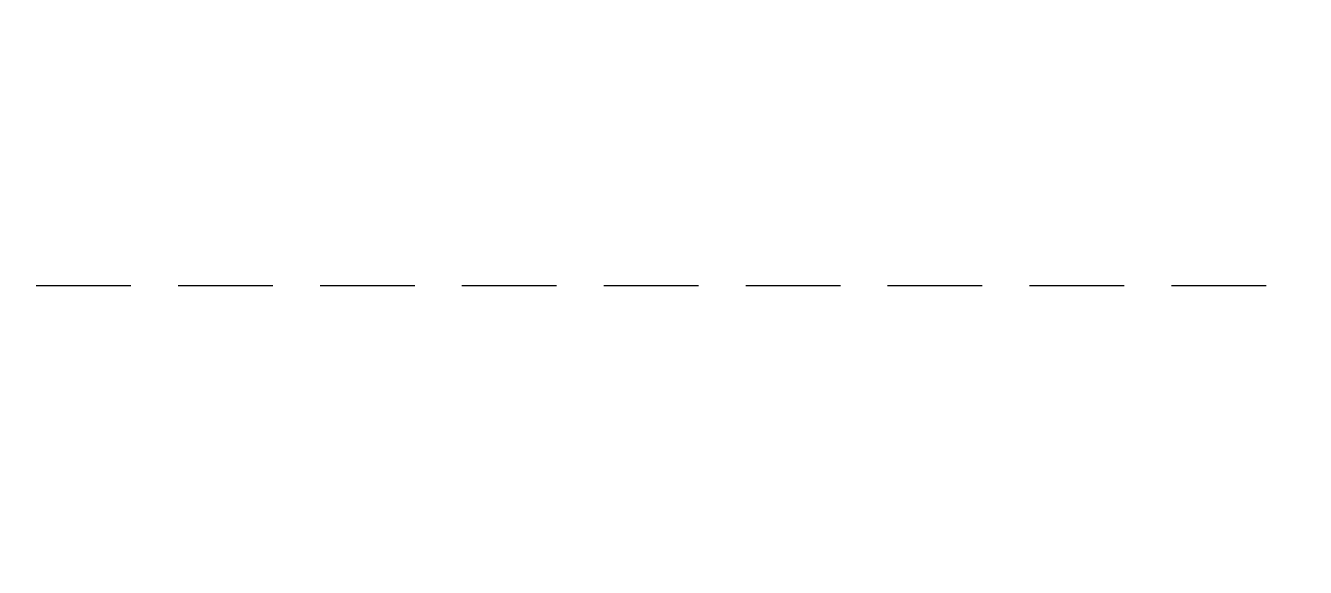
# Model space of a CAD drawing. Header units: inches. Extents: x 47110 to 276445, y 19043 to 183074.
# Drawn here: x 139013 to 139554, y 136860 to 137089 of the extents above; entities that cross this region are included whole.
import ezdxf

# ---------------------------------------------------------------- set-up
doc = ezdxf.new("R2010")
doc.units = ezdxf.units.IN
doc.header["$LTSCALE"] = 50
doc.header["$MEASUREMENT"] = 0
doc.linetypes.add('DH-HID2', pattern=[1.2, 0.8, -0.4])
doc.layers.add('FU-FURM', color=251, linetype='DH-HID2')
doc.layers.add('HAT', color=8, linetype='Continuous')

msp = doc.modelspace()

# ---------------------------------------------------------------- hatches: boundary and pattern name
at = {"layer": 'HAT', "true_color": 0xd19cc7, "transparency": 33554559}
h = msp.add_hatch(dxfattribs=at)
h.set_pattern_fill('ANSI37', color=9, scale=4850, angle=45)
h.set_pattern_definition([(90, (51805.94, 28988.7), (-606.25, 0), []), (180, (51805.94, 28988.7), (-6e-14, -606.25), [])])
h.paths.add_polyline_path([(137677.4644833, 138909.3407211), (136677.4644833, 138909.3407211), (136677.4644833, 136294.3407211), (136707.4644833, 136294.3407211), (136737.4644833, 136294.3407211), (136737.4644833, 136964.8964673), (136767.4644833, 136964.8964673), (136767.4644833, 136964.5821285, -0.4060245908), (137437.7058906, 136294.3407211), (137677.4644833, 136294.3407211), (137677.4644833, 136704.3407211)])
h.paths.add_polyline_path([(137547.1433801, 136422.5910664, -0.6029190322), (137527.5909624, 136412.2705332, 0.0394400688), (137526.9644833, 136404.3407211), (137577.4644833, 136404.3407211), (137577.4644833, 136454.8407211, 0.2348560061), (137537.2040837, 136434.8259672, -0.354997368)], flags=16)
h.paths.add_polyline_path([(146987.4644833, 138919.3407211), (146695.5660108, 138919.3407211), (146695.5660108, 138909.3407211), (146694.3935657, 138909.3407211, -0.3893641985), (145997.4644833, 138210.0625001), (145997.4644833, 137199.3407211), (145997.4644833, 137119.3407211), (146987.4644833, 137119.3407211), (146987.4644833, 137229.3407211)])
h.paths.add_polyline_path([(137636.7546696, 137599.9096093), (137636.7546696, 138272.2905616), (137516.7546696, 138272.2905616), (137516.7546696, 137599.9096093)], flags=24)
h.paths.add_polyline_path([(136999.4001247, 136554.6576862), (137385.7316465, 136554.6576862), (137385.7316465, 136711.913121), (136999.4001247, 136711.913121)], flags=25)
h.paths.add_polyline_path([(146158.8976988, 137432.7990871), (146158.8976988, 138105.1800395), (146038.8976988, 138105.1800395), (146038.8976988, 137432.7990871)], flags=24)

# ---------------------------------------------------------------- linework, layer by layer
at = {"layer": 'FU-FURM'}
msp.add_lwpolyline([(141207.4644833, 136279.3407211), (137877.4644833, 136279.3407211), (137877.4644833, 136979.3407211), (141207.4644833, 136979.3407211)], close=True, dxfattribs=at)

doc.saveas('drawing.dxf')
